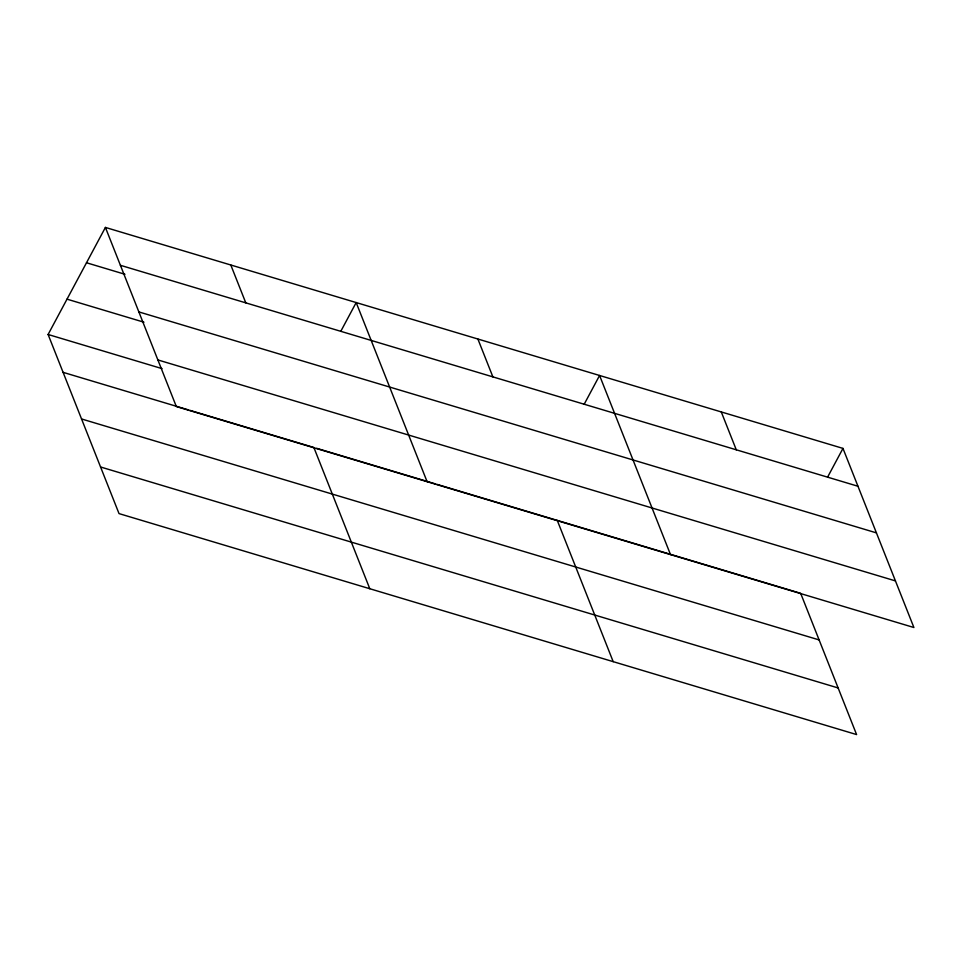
<?xml version="1.0" encoding="UTF-8"?>
<svg xmlns="http://www.w3.org/2000/svg" width="962" height="962" viewBox="0 0 962 962"><rect width="100%" height="100%" fill="white"/><g stroke="black" fill="none" stroke-linecap="round" stroke-linejoin="round"><path stroke-width="1.44" d="M437.001 484.367L800.661 593.313L856.589 734.571L119.023 513.6L48.1 334.487L105.411 227.429L842.977 448.4L913.9 627.513L176.335 406.553L105.411 227.429M340.776 331.349L356.18 302.561L427.104 481.685M584.174 404.256L599.579 375.481L670.502 554.593M827.573 477.176L842.977 448.4M120.406 265.296L857.972 486.255M86.496 262.758L124.964 274.29M138.865 311.916L876.43 532.876M67.015 299.158L143.951 322.21M157.876 359.932L895.442 580.904M48.1 334.487L162.085 368.638M63.095 372.342L188.48 409.908M189.899 410.341L313.865 447.474L369.793 588.732M316.726 448.328L435.57 483.934M81.542 418.963L819.119 639.922M100.565 466.991L838.13 687.95M721.284 411.94L736.279 449.795M557.263 520.394L613.191 661.652M477.886 339.021L492.881 376.888M230.796 264.995L245.791 302.862"/></g></svg>
